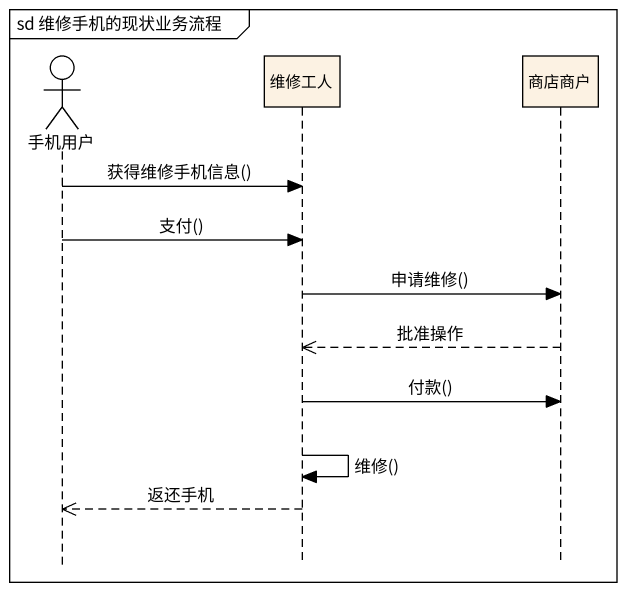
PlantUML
@startuml
mainframe sd 维修手机的现状业务流程
hide footbox
actor 手机用户
participant 维修工人 #FCF2E3
participant 商店商户 #FCF2E3

手机用户 -> 维修工人 : 获得维修手机信息()
手机用户 -> 维修工人 : 支付()
维修工人 -> 商店商户 : 申请维修()
商店商户 -->> 维修工人 : 批准操作
维修工人 -> 商店商户 : 付款()
维修工人 -> 维修工人 : 维修()
维修工人 -->> 手机用户 : 返还手机
@enduml
